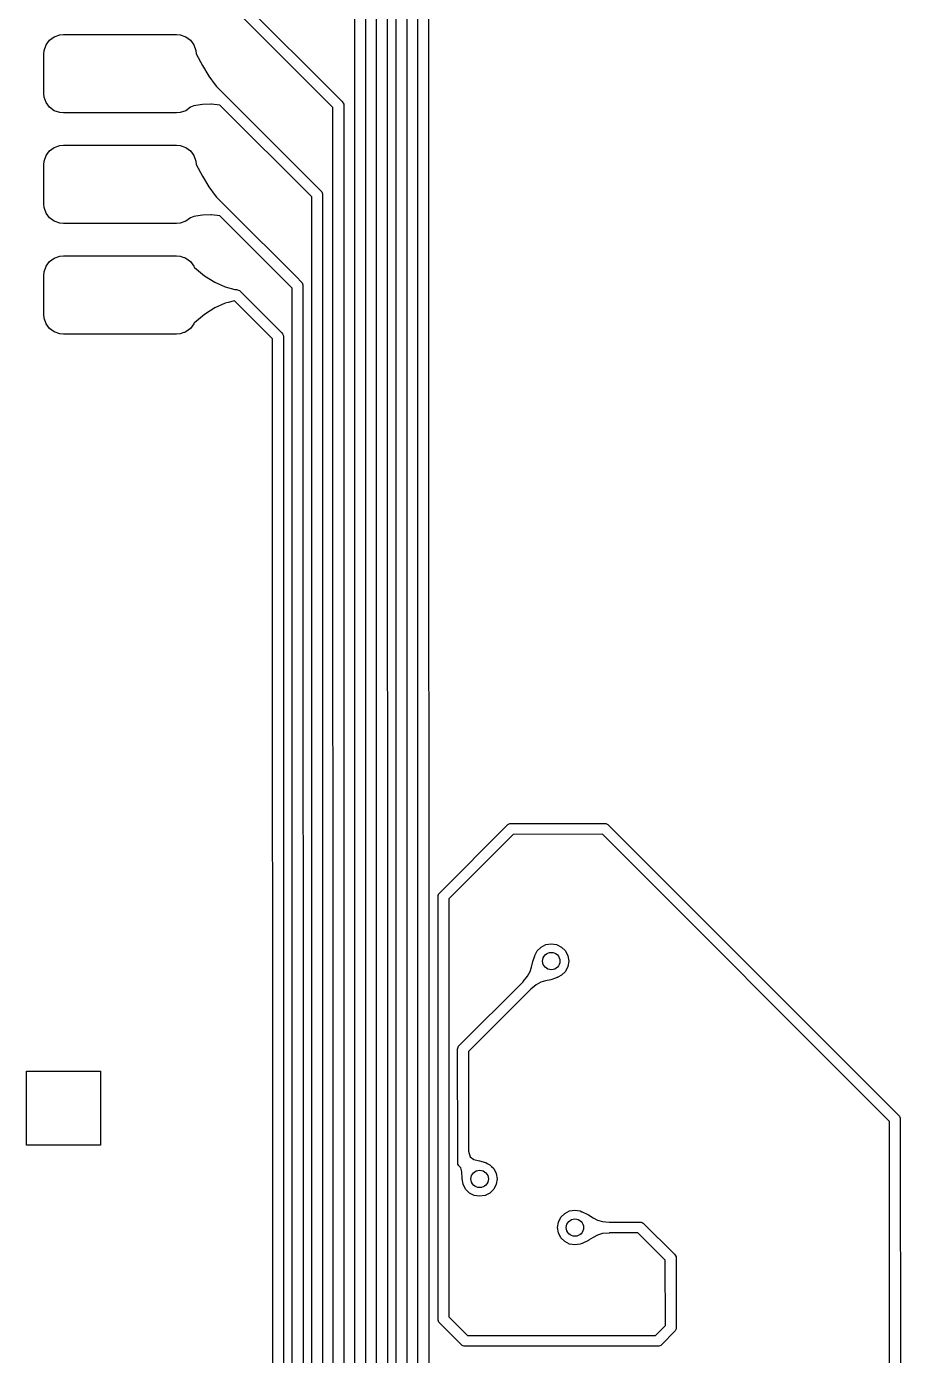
# Model space of a CAD drawing. Extents: x 95 to 380, y -206 to -92.
# Drawn here: x 243.62 to 263.68, y -189.28 to -158.77 of the extents above; entities that cross this region are included whole.
import ezdxf

# ---------------------------------------------------------------- set-up
doc = ezdxf.new("R2010")
doc.units = 0
doc.layers.add('BLACK', color=7, linetype='CONTINUOUS')

msp = doc.modelspace()

# ---------------------------------------------------------------- linework, layer by layer
at = {"layer": 'BLACK', "linetype": 'CONTINUOUS'}
for p, q in [((252.602959, -194.109544), (252.600564, -152.421473)), ((252.848162, -152.381062), (252.850562, -194.163703)), ((252.102952, -193.973141), (252.100558, -154.513066)), ((252.348158, -154.537428), (252.350555, -194.027299)), ((251.652952, -193.786757), (251.650558, -156.551489)), ((251.898155, -156.515059), (251.900556, -193.840914)), ((248.226943, -157.860378), (250.863948, -160.494662)), ((250.650563, -160.63149), (248.056786, -158.040389)), ((251.152954, -193.650347), (251.150561, -158.591483)), ((251.398156, -158.518664), (251.400558, -193.704503)), ((244.01784, -159.323824), (244.062143, -159.197213)), ((244.062143, -159.197213), (244.141797, -159.089286)), ((244.141797, -159.089286), (244.249724, -159.009632)), ((244.249724, -159.009632), (244.376335, -158.965329)), ((244.376335, -158.965329), (244.459995, -158.957484)), ((244.459995, -158.957484), (247.059995, -158.957484)), ((247.059995, -158.957484), (247.143655, -158.965329)), ((247.143655, -158.965329), (247.270266, -159.009632)), ((247.270266, -159.009632), (247.378193, -159.089286)), ((247.378193, -159.089286), (247.457847, -159.197213)), ((247.457847, -159.197213), (247.50215, -159.323824)), ((244.009995, -159.407484), (244.01784, -159.323824)), ((244.009995, -160.307484), (244.009995, -159.407484)), ((247.50215, -159.323824), (247.509083, -159.397766)), ((247.509083, -159.397766), (247.511192, -159.399966)), ((247.511192, -159.399966), (247.652435, -159.669329)), ((247.652435, -159.669329), (247.798023, -159.909537)), ((247.798023, -159.909537), (247.798023, -159.909538)), ((247.798023, -159.909538), (247.943609, -160.112299)), ((247.943609, -160.112299), (247.980027, -160.153653)), ((244.01784, -160.391144), (244.009995, -160.307484)), ((244.062143, -160.517755), (244.01784, -160.391144)), ((247.980027, -160.153653), (248.213176, -160.386518)), ((248.213176, -160.386518), (248.225404, -160.397259)), ((248.225404, -160.397259), (248.226829, -160.400155)), ((248.226829, -160.400155), (250.378396, -162.549102)), ((244.141797, -160.625682), (244.062143, -160.517755)), ((244.249724, -160.705336), (244.141797, -160.625682)), ((244.376335, -160.749639), (244.249724, -160.705336)), ((244.459995, -160.757484), (244.376335, -160.749639)), ((247.059995, -160.757484), (244.459995, -160.757484)), ((247.143655, -160.749639), (247.059995, -160.757484)), ((247.270266, -160.705336), (247.143655, -160.749639)), ((247.378193, -160.625682), (247.270266, -160.705336)), ((247.381035, -160.62183), (247.378193, -160.625682)), ((247.459195, -160.596206), (247.381035, -160.62183)), ((247.459197, -160.596205), (247.459195, -160.596206)), ((247.459199, -160.596205), (247.459197, -160.596205)), ((247.501705, -160.588742), (247.459199, -160.596205)), ((247.658802, -160.561161), (247.501705, -160.588742)), ((247.658803, -160.561161), (247.658802, -160.561161)), ((247.844474, -160.556842), (247.658803, -160.561161)), ((247.858403, -160.556518), (247.844474, -160.556842)), ((247.858406, -160.556518), (247.858403, -160.556518)), ((248.052301, -160.581537), (247.858406, -160.556518)), ((248.053798, -160.581633), (248.052301, -160.581537)), ((248.056865, -160.580362), (248.053798, -160.581633)), ((250.165011, -162.685941), (248.056865, -160.580362)), ((250.652955, -193.513963), (250.650563, -160.63149)), ((250.863948, -160.494662), (250.879488, -160.513598)), ((250.879488, -160.513598), (250.879494, -160.513604)), ((250.879494, -160.513604), (250.888729, -160.535901)), ((250.888729, -160.535901), (250.897403, -160.556842)), ((250.897403, -160.556842), (250.898158, -160.558664)), ((250.898158, -160.558664), (250.900559, -193.568117)), ((244.062152, -161.737212), (244.141806, -161.629285)), ((244.141806, -161.629285), (244.249733, -161.549631)), ((244.249733, -161.549631), (244.376344, -161.505328)), ((244.376344, -161.505328), (244.460004, -161.497483)), ((244.460004, -161.497483), (247.060004, -161.497483)), ((247.060004, -161.497483), (247.143664, -161.505328)), ((247.143664, -161.505328), (247.270275, -161.549631)), ((247.270275, -161.549631), (247.378202, -161.629285)), ((247.378202, -161.629285), (247.457856, -161.737212)), ((244.010004, -161.947483), (244.017849, -161.863823)), ((244.010004, -162.847483), (244.010004, -161.947483)), ((244.017849, -161.863823), (244.062152, -161.737212)), ((247.457856, -161.737212), (247.502159, -161.863823)), ((247.502159, -161.863823), (247.509093, -161.937771)), ((247.509093, -161.937771), (247.511202, -161.939972)), ((247.511202, -161.939972), (247.652445, -162.209336)), ((247.652445, -162.209336), (247.798032, -162.449544)), ((247.798032, -162.449544), (247.798032, -162.449545)), ((247.798032, -162.449545), (247.943614, -162.652304)), ((250.378396, -162.549102), (250.393941, -162.568044)), ((250.393941, -162.568044), (250.393942, -162.568045)), ((250.393942, -162.568045), (250.412606, -162.613105)), ((244.017849, -162.931143), (244.010004, -162.847483)), ((247.943614, -162.652304), (247.943617, -162.652307)), ((247.943617, -162.652307), (247.979235, -162.692753)), ((247.979235, -162.692753), (248.214622, -162.927791)), ((250.167394, -193.363112), (250.165011, -162.685941)), ((250.412606, -162.613105), (250.414999, -193.417265)), ((244.062152, -163.057754), (244.017849, -162.931143)), ((244.141806, -163.165681), (244.062152, -163.057754)), ((244.249733, -163.245335), (244.141806, -163.165681)), ((247.378202, -163.165681), (247.270275, -163.245335)), ((247.381041, -163.161833), (247.378202, -163.165681)), ((247.459202, -163.136209), (247.381041, -163.161833)), ((247.459204, -163.136208), (247.459202, -163.136209)), ((247.459206, -163.136208), (247.459204, -163.136208)), ((247.501708, -163.128746), (247.459206, -163.136208)), ((247.65881, -163.101167), (247.501708, -163.128746)), ((247.844799, -163.096841), (247.65881, -163.101167)), ((247.858409, -163.096525), (247.844799, -163.096841)), ((247.858412, -163.096525), (247.858409, -163.096525)), ((248.052307, -163.121545), (247.858412, -163.096525)), ((248.053804, -163.121641), (248.052307, -163.121545)), ((248.056993, -163.120319), (248.053804, -163.121641)), ((249.671858, -164.732789), (248.056993, -163.120319)), ((248.214622, -162.927791), (248.225411, -162.937268)), ((248.225411, -162.937268), (248.226665, -162.939817)), ((248.226665, -162.939817), (249.863952, -164.574676)), ((244.376344, -163.289638), (244.249733, -163.245335)), ((244.460004, -163.297483), (244.376344, -163.289638)), ((247.060004, -163.297483), (244.460004, -163.297483)), ((247.143664, -163.289638), (247.060004, -163.297483)), ((247.270275, -163.245335), (247.143664, -163.289638)), ((244.141801, -164.169288), (244.249728, -164.089634)), ((244.249728, -164.089634), (244.376339, -164.045331)), ((244.376339, -164.045331), (244.459999, -164.037486)), ((244.459999, -164.037486), (247.059999, -164.037486)), ((247.059999, -164.037486), (247.143659, -164.045331)), ((247.143659, -164.045331), (247.22994, -164.075522)), ((247.22994, -164.075522), (247.233341, -164.075048)), ((247.233341, -164.075048), (247.238603, -164.07803)), ((247.238603, -164.07803), (247.239429, -164.078842)), ((247.239429, -164.078842), (247.27027, -164.089634)), ((247.27027, -164.089634), (247.378197, -164.169288)), ((244.009999, -164.487486), (244.017844, -164.403826)), ((244.017844, -164.403826), (244.062147, -164.277215)), ((244.062147, -164.277215), (244.141801, -164.169288)), ((247.378197, -164.169288), (247.457851, -164.277215)), ((247.457851, -164.277215), (247.466605, -164.302233)), ((247.466605, -164.302233), (247.467755, -164.303364)), ((247.467755, -164.303364), (247.467759, -164.303367)), ((247.467759, -164.303367), (247.467765, -164.303373)), ((247.467765, -164.303373), (247.703323, -164.493266)), ((244.009999, -165.387486), (244.009999, -164.487486)), ((247.703323, -164.493266), (247.938881, -164.641417)), ((247.938881, -164.641417), (248.174439, -164.747828)), ((249.863952, -164.574676), (249.874077, -164.587013)), ((249.874077, -164.587013), (249.928385, -164.639107)), ((249.928385, -164.639107), (249.94393, -164.658049)), ((249.94393, -164.658049), (249.943932, -164.658051)), ((249.943932, -164.658051), (249.962596, -164.703111)), ((249.962596, -164.703111), (249.965, -193.230879)), ((248.174439, -164.747828), (248.401396, -164.810136)), ((248.401396, -164.810136), (248.404466, -164.812522)), ((248.404466, -164.812522), (248.433025, -164.812497)), ((248.433025, -164.812497), (248.457411, -164.814899)), ((248.457411, -164.814899), (248.457413, -164.814899)), ((248.457413, -164.814899), (248.502473, -164.833564)), ((248.502473, -164.833564), (249.478388, -165.806091)), ((249.687176, -164.751454), (249.671858, -164.732789)), ((249.715002, -164.778145), (249.687176, -164.751454)), ((249.717395, -193.176727), (249.715002, -164.778145)), ((247.938874, -165.233573), (247.70333, -165.381711)), ((247.938879, -165.23357), (247.938874, -165.233573)), ((247.938882, -165.233569), (247.938879, -165.23357)), ((248.17444, -165.127162), (247.938882, -165.233569)), ((248.247698, -165.107051), (248.17444, -165.127162)), ((248.387557, -165.068656), (248.247698, -165.107051)), ((249.265003, -165.943056), (248.387557, -165.068656)), ((244.017844, -165.471146), (244.009999, -165.387486)), ((244.062147, -165.597757), (244.017844, -165.471146)), ((244.141801, -165.705684), (244.062147, -165.597757)), ((247.457851, -165.597757), (247.378197, -165.705684)), ((247.466603, -165.572743), (247.457851, -165.597757)), ((247.467748, -165.571618), (247.466603, -165.572743)), ((247.467761, -165.571605), (247.467748, -165.571618)), ((247.703323, -165.381716), (247.467761, -165.571605)), ((247.70333, -165.381711), (247.703323, -165.381716)), ((244.249728, -165.785338), (244.141801, -165.705684)), ((244.376339, -165.829641), (244.249728, -165.785338)), ((244.459999, -165.837486), (244.376339, -165.829641)), ((247.059999, -165.837486), (244.459999, -165.837486)), ((247.143659, -165.829641), (247.059999, -165.837486)), ((247.228744, -165.799868), (247.143659, -165.829641)), ((247.230302, -165.800299), (247.228744, -165.799868)), ((247.238603, -165.796941), (247.230302, -165.800299)), ((247.239427, -165.79613), (247.238603, -165.796941)), ((247.27027, -165.785338), (247.239427, -165.79613)), ((247.378197, -165.705684), (247.27027, -165.785338)), ((249.267401, -192.990334), (249.265003, -165.943056)), ((249.478388, -165.806091), (249.493933, -165.825033)), ((249.493933, -165.825033), (249.512598, -165.870093)), ((249.512598, -165.870093), (249.512597, -165.879254)), ((249.512597, -165.879254), (249.515006, -193.044483)), ((253.086524, -178.674575), (254.651606, -177.106098)), ((254.651606, -177.106098), (254.670548, -177.090553)), ((254.670548, -177.090553), (254.670549, -177.090552)), ((254.670549, -177.090552), (254.696944, -177.079619)), ((254.696944, -177.079619), (254.715608, -177.071888)), ((254.715608, -177.071888), (254.715609, -177.071888)), ((254.715609, -177.071888), (256.894706, -177.069484)), ((256.894706, -177.069484), (256.919092, -177.071886)), ((256.919092, -177.071886), (256.919093, -177.071886)), ((256.919093, -177.071886), (256.93229, -177.077352)), ((256.93229, -177.077352), (256.964152, -177.09055)), ((256.964152, -177.09055), (256.965637, -177.092035)), ((256.965637, -177.092035), (263.646699, -183.769694)), ((254.788548, -177.319432), (253.312614, -178.798567)), ((256.840632, -177.317168), (254.788548, -177.319432)), ((263.433317, -183.906497), (256.840632, -177.317168)), ((253.064997, -178.744483), (253.067399, -178.720097)), ((253.067401, -188.467066), (253.064997, -178.744483)), ((253.067399, -178.720097), (253.086063, -178.675037)), ((253.086063, -178.675037), (253.086524, -178.674575)), ((253.312614, -178.798567), (253.314986, -188.39573)), ((255.34139, -179.992376), (255.429883, -179.903883)), ((255.429883, -179.903883), (255.54139, -179.847067)), ((255.54139, -179.847067), (255.664997, -179.82749)), ((255.664997, -179.82749), (255.788604, -179.847067)), ((255.788604, -179.847067), (255.900111, -179.903883)), ((255.900111, -179.903883), (255.988604, -179.992376)), ((255.208547, -180.3639), (255.238383, -180.239714)), ((255.238383, -180.239714), (255.238692, -180.238659)), ((255.238692, -180.238659), (255.283991, -180.107562)), ((255.283991, -180.107562), (255.284574, -180.103883)), ((255.284574, -180.103883), (255.286713, -180.099683)), ((255.286713, -180.099683), (255.291397, -180.08613)), ((255.291397, -180.08613), (255.296622, -180.080236)), ((255.296622, -180.080236), (255.34139, -179.992376)), ((255.988604, -179.992376), (256.04542, -180.103883)), ((256.04542, -180.103883), (256.064997, -180.22749)), ((256.064997, -180.22749), (256.04542, -180.351097)), ((255.018, -180.696562), (255.121706, -180.576003)), ((255.121706, -180.576003), (255.178596, -180.469274)), ((255.178596, -180.469274), (255.208547, -180.3639)), ((255.900111, -180.551097), (255.811728, -180.59613)), ((255.988604, -180.462604), (255.900111, -180.551097)), ((256.04542, -180.351097), (255.988604, -180.462604)), ((253.53607, -182.183044), (255.016773, -180.69987)), ((255.19059, -180.876241), (253.762673, -182.306539)), ((255.016773, -180.69987), (255.018, -180.696562)), ((255.19593, -180.874486), (255.19059, -180.876241)), ((255.316486, -180.77078), (255.19593, -180.874486)), ((255.423214, -180.71389), (255.316486, -180.77078)), ((255.528589, -180.683937), (255.423214, -180.71389)), ((255.652754, -180.654105), (255.528589, -180.683937)), ((255.653842, -180.653787), (255.652754, -180.654105)), ((255.784917, -180.608496), (255.653842, -180.653787)), ((255.788604, -180.607913), (255.784917, -180.608496)), ((255.79281, -180.605769), (255.788604, -180.607913)), ((255.806354, -180.60109), (255.79281, -180.605769)), ((255.806985, -180.600852), (255.806354, -180.60109)), ((255.811728, -180.59613), (255.806985, -180.600852)), ((253.515004, -182.25249), (253.517406, -182.228104)), ((253.517148, -184.59354), (253.515004, -182.25249)), ((253.517406, -182.228104), (253.53607, -182.183044)), ((253.762673, -182.306539), (253.764765, -184.589546)), ((243.615002, -184.455216), (243.615002, -182.755216)), ((243.615002, -182.755216), (245.315002, -182.755216)), ((245.315002, -182.755216), (245.315002, -184.455216)), ((263.435693, -201.177054), (263.433317, -183.906497)), ((263.646699, -183.769694), (263.662244, -183.788636)), ((263.662244, -183.788636), (263.662245, -183.788637)), ((263.662245, -183.788637), (263.673177, -183.815032)), ((263.673177, -183.815032), (263.678356, -183.827534)), ((263.678356, -183.827534), (263.680909, -183.833697)), ((263.680909, -183.833697), (263.683302, -201.231177)), ((245.315002, -184.455216), (243.615002, -184.455216)), ((253.515852, -184.597392), (253.517148, -184.59354)), ((253.51717, -184.616781), (253.515852, -184.597392)), ((253.516447, -184.866469), (253.517379, -184.845254)), ((253.517379, -184.845254), (253.51717, -184.616781)), ((253.764765, -184.589546), (253.767174, -184.593832)), ((253.767174, -184.593832), (253.798974, -184.724585)), ((253.798974, -184.724585), (253.888434, -184.785407)), ((253.888434, -184.785407), (254.014446, -184.812308)), ((254.014446, -184.812308), (254.014931, -184.812424)), ((254.014931, -184.812424), (254.157219, -184.849956)), ((254.157219, -184.849956), (254.160642, -184.85148)), ((254.160642, -184.85148), (254.189928, -184.870667)), ((253.5174, -184.870191), (253.516447, -184.866469)), ((253.5174, -184.871877), (253.5174, -184.870191)), ((253.517403, -184.871886), (253.5174, -184.871877)), ((253.517404, -184.871887), (253.517403, -184.871886)), ((253.518529, -184.874604), (253.517404, -184.871887)), ((253.522524, -184.890208), (253.518529, -184.874604)), ((253.533119, -184.912316), (253.522524, -184.890208)), ((253.535001, -184.914371), (253.533119, -184.912316)), ((253.536068, -184.916947), (253.535001, -184.914371)), ((253.536097, -184.916976), (253.536068, -184.916947)), ((253.55161, -184.935879), (253.536097, -184.916976)), ((253.586831, -184.970799), (253.55161, -184.935879)), ((253.609077, -185.066897), (253.586831, -184.970799)), ((253.619257, -185.216608), (253.609077, -185.066897)), ((254.189928, -184.870667), (254.255111, -184.90388)), ((254.255111, -184.90388), (254.282641, -184.93141)), ((254.282641, -184.93141), (254.290825, -184.936772)), ((254.290825, -184.936772), (254.295867, -184.944173)), ((254.295867, -184.944173), (254.295793, -184.944562)), ((254.295793, -184.944562), (254.343604, -184.992373)), ((254.343604, -184.992373), (254.40042, -185.10388)), ((254.40042, -185.10388), (254.419997, -185.227487)), ((253.621082, -185.220636), (253.619257, -185.216608)), ((253.619997, -185.227487), (253.621082, -185.220636)), ((253.639574, -185.351094), (253.619997, -185.227487)), ((253.69639, -185.462601), (253.639574, -185.351094)), ((253.784883, -185.551094), (253.69639, -185.462601)), ((254.343604, -185.462601), (254.255111, -185.551094)), ((254.40042, -185.351094), (254.343604, -185.462601)), ((254.419997, -185.227487), (254.40042, -185.351094)), ((253.89639, -185.60791), (253.784883, -185.551094)), ((254.019997, -185.627487), (253.89639, -185.60791)), ((254.143604, -185.60791), (254.019997, -185.627487)), ((254.255111, -185.551094), (254.143604, -185.60791)), ((255.884702, -186.109371), (255.973195, -186.020878)), ((255.973195, -186.020878), (256.084702, -185.964062)), ((256.084702, -185.964062), (256.208309, -185.944485)), ((256.208309, -185.944485), (256.331916, -185.964062)), ((256.331916, -185.964062), (256.363305, -185.980055)), ((256.363305, -185.980055), (256.371913, -185.980076)), ((256.371913, -185.980076), (256.372506, -185.980343)), ((256.372506, -185.980343), (256.507573, -186.046039)), ((256.507573, -186.046039), (256.517635, -186.050933)), ((256.517635, -186.050933), (256.518628, -186.051477)), ((256.518628, -186.051477), (256.627515, -186.118177)), ((255.808309, -186.344485), (255.827886, -186.220878)), ((255.827886, -186.468092), (255.808309, -186.344485)), ((255.827886, -186.220878), (255.884702, -186.109371)), ((256.627515, -186.118177), (256.723213, -186.171512)), ((256.723213, -186.171512), (256.723217, -186.171514)), ((256.723217, -186.171514), (256.838904, -186.206751)), ((256.838904, -186.206751), (256.838907, -186.206751)), ((256.838907, -186.206751), (256.838909, -186.206752)), ((256.838909, -186.206752), (256.997486, -186.218667)), ((256.997486, -186.218667), (257.001302, -186.220594)), ((257.001302, -186.220594), (257.708297, -186.219477)), ((257.708297, -186.219477), (257.732683, -186.221879)), ((257.732683, -186.221879), (257.732685, -186.221879)), ((257.732685, -186.221879), (257.753096, -186.230334)), ((257.753096, -186.230334), (257.777743, -186.240543)), ((257.777743, -186.240543), (257.777744, -186.240544)), ((257.777744, -186.240544), (258.496691, -186.956093)), ((255.884702, -186.579599), (255.827886, -186.468092)), ((255.973195, -186.668092), (255.884702, -186.579599)), ((256.084702, -186.724908), (255.973195, -186.668092)), ((256.51763, -186.638036), (256.372529, -186.708614)), ((256.518623, -186.637492), (256.51763, -186.638036)), ((256.627517, -186.570787), (256.518623, -186.637492)), ((256.723214, -186.517451), (256.627517, -186.570787)), ((256.723218, -186.517449), (256.723214, -186.517451)), ((256.838905, -186.48221), (256.723218, -186.517449)), ((256.838911, -186.482209), (256.838905, -186.48221)), ((256.997485, -186.470293), (256.838911, -186.482209)), ((257.00198, -186.46823), (256.997485, -186.470293)), ((257.654406, -186.467198), (257.00198, -186.46823)), ((258.283375, -187.093195), (257.654406, -186.467198)), ((256.208309, -186.744485), (256.084702, -186.724908)), ((256.331916, -186.724908), (256.208309, -186.744485)), ((256.363316, -186.708908), (256.331916, -186.724908)), ((256.36359, -186.709151), (256.363316, -186.708908)), ((256.372529, -186.708614), (256.36359, -186.709151)), ((258.496691, -186.956093), (258.512231, -186.975029)), ((258.512231, -186.975029), (258.512237, -186.975035)), ((258.512237, -186.975035), (258.530901, -187.020095)), ((258.285593, -188.590786), (258.283375, -187.093195)), ((258.530901, -187.020095), (258.533307, -188.644478)), ((253.067401, -188.468874), (253.067401, -188.467066)), ((253.078058, -188.494602), (253.067401, -188.468874)), ((253.086065, -188.513932), (253.078058, -188.494602)), ((253.086066, -188.513933), (253.086065, -188.513932)), ((253.101612, -188.532875), (253.086066, -188.513933)), ((253.314986, -188.39573), (253.743921, -188.821847)), ((253.620413, -189.04827), (253.101612, -188.532875)), ((253.743921, -188.821847), (258.059313, -188.819507)), ((258.059313, -188.819507), (258.285593, -188.590786)), ((258.512242, -188.713923), (258.196702, -189.032868)), ((258.530906, -188.668863), (258.512242, -188.713923)), ((258.533307, -188.644478), (258.530905, -188.668853)), ((258.530905, -188.668853), (258.530906, -188.668863)), ((253.620565, -189.048422), (253.620413, -189.04827)), ((253.63923, -189.056153), (253.620565, -189.048422)), ((253.665626, -189.067087), (253.63923, -189.056153)), ((253.665635, -189.067086), (253.665626, -189.067087)), ((253.690011, -189.069488), (253.665635, -189.067086)), ((258.132698, -189.067079), (253.690011, -189.069488)), ((258.1327, -189.067079), (258.132698, -189.067079)), ((258.156454, -189.057239), (258.1327, -189.067079)), ((258.177758, -189.048415), (258.156454, -189.057239)), ((258.17776, -189.048413), (258.177758, -189.048415)), ((258.196702, -189.032868), (258.17776, -189.048413))]:
    msp.add_line(p, q, dxfattribs=at)
at = {"layer": 'BLACK'}
for centre in [(255.664997, -180.22749), (254.019997, -185.227487), (256.208309, -186.344485)]:
    msp.add_circle(centre, 0.2, dxfattribs=at)

doc.saveas('drawing.dxf')
